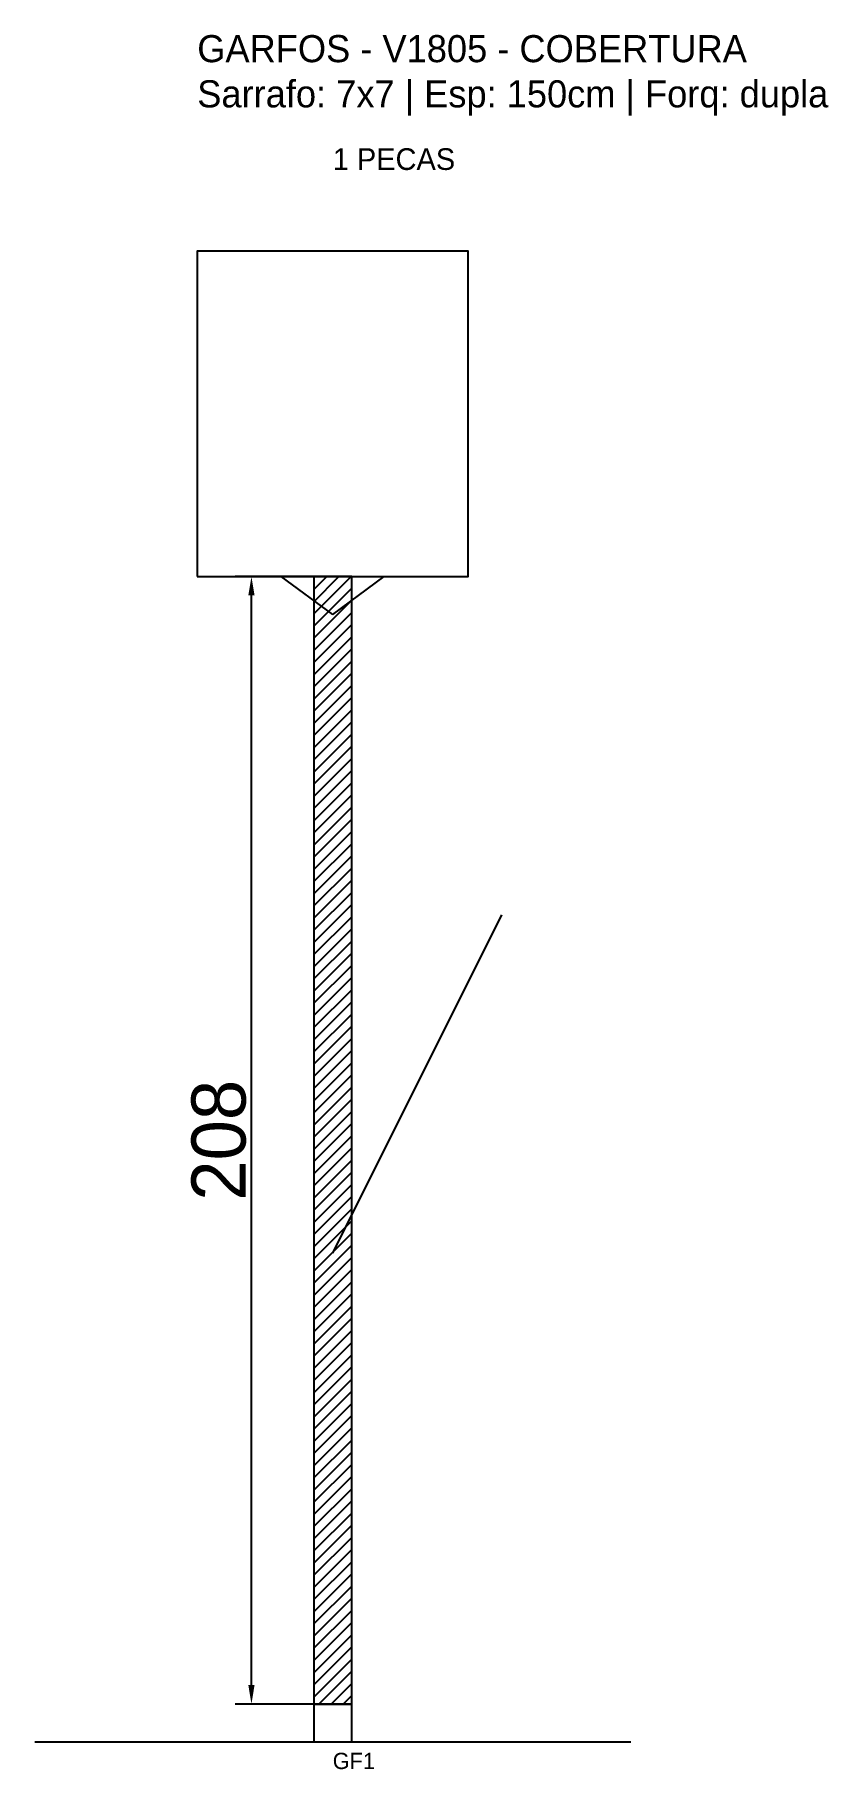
# Model space of a CAD drawing. Header units: metres. Extents: x -30 to 116, y -12 to 308.
import ezdxf

# ---------------------------------------------------------------- set-up
doc = ezdxf.new("R2010")
doc.units = ezdxf.units.M
for name, color, linetype in [('BARRA_ANCORAGEM', 1, 'Continuous'), ('COTA', 241, 'Continuous'), ('GARFOS OK', 3, 'Continuous'), ('NOME DA VIGA', 6, 'Continuous'), ('SARR_7x7', 40, 'Continuous'), ('VIGAS', 3, 'Continuous')]:
    doc.layers.add(name, color=color, linetype=linetype)
doc.dimstyles.new('EZ DXF', dxfattribs={"dimtxt": 10, "dimasz": 3.5, "dimexe": 3, "dimexo": 1.5, "dimgap": 1, "dimtad": 1, "dimdec": 1, "dimdsep": 46, "dimcen": 2.5, "dimazin": 3, "dimtfac": 1, "dimtmove": 0, "dimatfit": 3})

msp = doc.modelspace()

# ---------------------------------------------------------------- hatches: boundary and pattern name
at = {"layer": 'COTA'}
h = msp.add_hatch(dxfattribs=at)
h.set_pattern_fill('ANSI31', scale=0.5)
h.paths.add_polyline_path([(21.5, 0), (28.5, 0), (28.5, 208), (21.5, 208)])

# ---------------------------------------------------------------- linework, layer by layer
at = {"layer": 'BARRA_ANCORAGEM'}
msp.add_line((25, 83.2), (56.2, 145.6), dxfattribs=at)
at = {"layer": 'GARFOS OK'}
for p, q in [((25, 201), (15.5, 208)), ((15.5, 208), (34.5, 208)), ((25, 201), (34.5, 208))]:
    msp.add_line(p, q, dxfattribs=at)
at = {"layer": 'GARFOS OK', "linetype": 'CONTINUOUS'}
msp.add_line((-30, -7), (80, -7), dxfattribs=at)
at = {"layer": 'GARFOS OK'}
msp.add_lwpolyline([(21.5, 0), (28.5, 0), (28.5, 208), (21.5, 208), (21.5, 0)], dxfattribs=at)
at = {"layer": 'SARR_7x7'}
msp.add_lwpolyline([(21.5, -7), (28.5, -7), (28.5, 0), (21.5, 0), (21.5, -7)], dxfattribs=at)
at = {"layer": 'VIGAS'}
msp.add_lwpolyline([(0, 208), (50, 208), (50, 268), (0, 268), (0, 208)], dxfattribs=at)

# ---------------------------------------------------------------- texts
at = {"layer": 'NOME DA VIGA'}
for s, height, p in [('1 PECAS', 4, (25, 283)), ('GF1', 3, (25, -12))]:
    msp.add_text(s, height=height, dxfattribs=at).set_placement(p)
at = {"layer": 'NOME DA VIGA', "insert": (0, 293), "char_height": 5, "attachment_point": 7}
msp.add_mtext('GARFOS - V1805 - COBERTURA\\PSarrafo: 7x7 | Esp: 150cm | Forq: dupla', dxfattribs=at)

# ---------------------------------------------------------------- dimensions: what is measured, and where the dimension line sits
at = {"layer": 'COTA'}
msp.add_linear_dim(base=(10, 0), p1=(25, 0), p2=(25, 208), angle=90, dimstyle='EZ DXF', dxfattribs=at).render()

doc.saveas('drawing.dxf')
